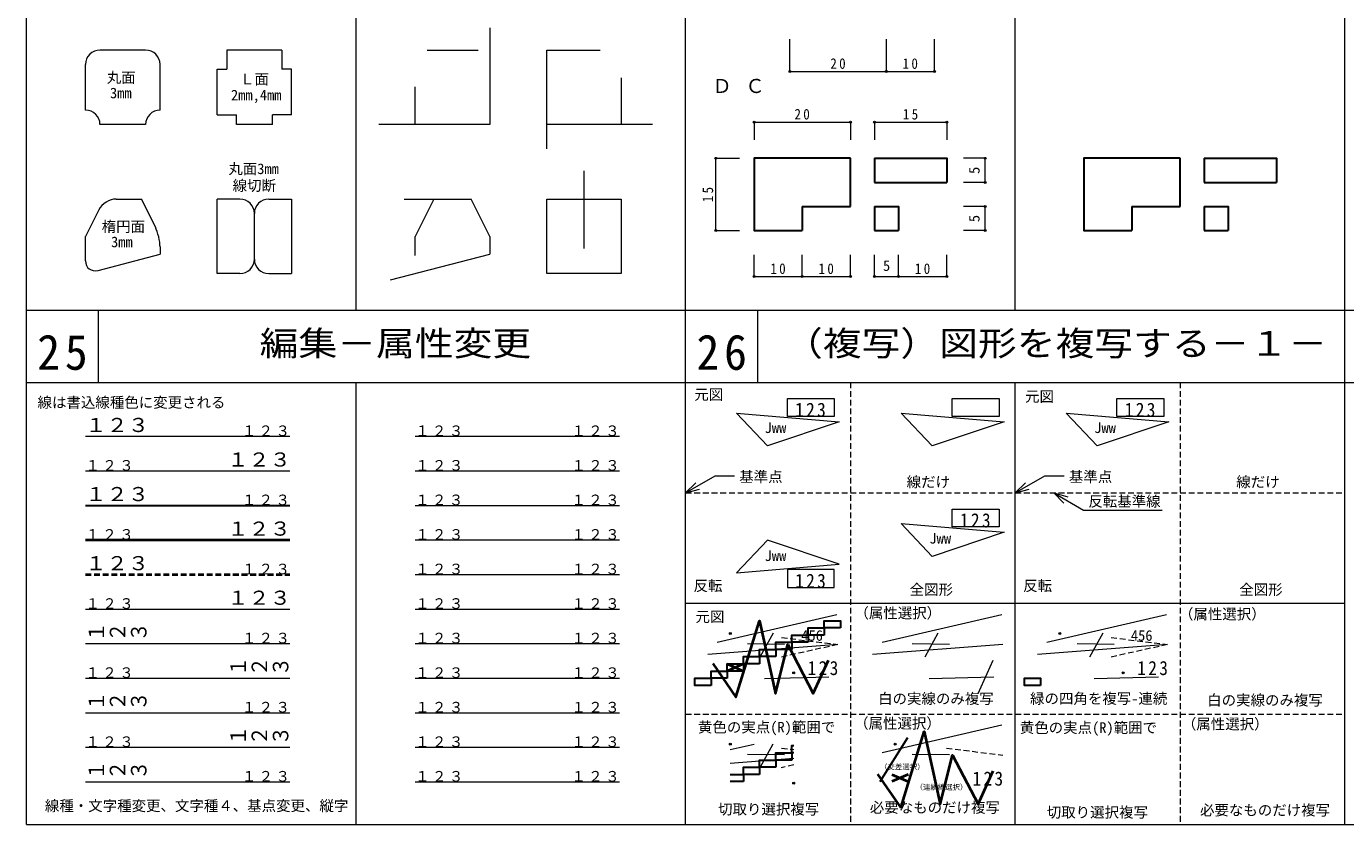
# Model space of a CAD drawing. Units: millimetres at full size, sheet at 1:1. Extents: x -410 to 410, y -277 to 277.
# Drawn here: x -410.5 to -136.7, y -277 to -111.3 of the extents above; entities that cross this region are included whole.
import ezdxf
from ezdxf.enums import TextEntityAlignment as Align

# ---------------------------------------------------------------- set-up
doc = ezdxf.new("R2010")
doc.units = ezdxf.units.MM
doc.header["$PDMODE"] = 32
doc.header["$PDSIZE"] = 0.4
doc.linetypes.add('DASHED1', pattern=[1.8, 1.2, -0.6])
doc.layers.add('0-0', color=7, linetype='Continuous', lineweight=20)
doc.layers.add('0-F', color=7, linetype='Continuous', lineweight=20)
doc.styles.add('@ＭＳ 明朝', font='')
doc.styles.add('ＭＳ 明朝', font='')
doc.styles.get('@ＭＳ 明朝').set_extended_font_data('@MS Mincho')
doc.styles.get('ＭＳ 明朝').set_extended_font_data('MS Mincho')

msp = doc.modelspace()

# ---------------------------------------------------------------- linework, layer by layer
at = {"layer": '0-0', "color": 4, "lineweight": 9}
for p, q in [((-342.083, -170.2), (-342.083, -78.4)), ((-205.25, -170.2), (-205.25, -78.4)), ((-252.01, -120.631), (-252.01, -113.953)), ((-232.01, -120.631), (-232.01, -113.953)), ((-222.01, -120.631), (-222.01, -113.953)), ((-252.01, -120.631), (-232.01, -120.631)), ((-232.01, -120.631), (-222.01, -120.631)), ((-259.458, -131.142), (-259.458, -134.86)), ((-259.458, -131.142), (-239.458, -131.142)), ((-239.458, -131.142), (-239.458, -134.86)), ((-234.458, -131.142), (-234.458, -134.86)), ((-234.458, -131.142), (-219.458, -131.142)), ((-219.458, -131.142), (-219.458, -134.86)), ((-267.429, -138.67), (-262.472, -138.67)), ((-267.429, -153.67), (-267.429, -138.67)), ((-211.501, -138.67), (-215.994, -138.67)), ((-211.501, -143.67), (-211.501, -138.67)), ((-211.501, -143.67), (-215.994, -143.67)), ((-211.501, -148.67), (-215.994, -148.67)), ((-211.501, -153.67), (-211.501, -148.67)), ((-267.429, -153.67), (-262.472, -153.67)), ((-211.501, -153.67), (-215.994, -153.67)), ((-259.458, -163.211), (-259.458, -158.719)), ((-249.458, -163.211), (-249.458, -158.719)), ((-239.458, -163.211), (-239.458, -158.719)), ((-234.458, -163.211), (-234.458, -158.719)), ((-229.458, -163.211), (-229.458, -158.719)), ((-219.458, -163.211), (-219.458, -158.719)), ((-259.458, -163.211), (-249.458, -163.211)), ((-249.458, -163.211), (-239.458, -163.211)), ((-234.458, -163.211), (-229.458, -163.211)), ((-229.458, -163.211), (-219.458, -163.211)), ((-342.083, -277), (-342.083, -185.2)), ((-398.238, -196.378), (-355.8, -196.378)), ((-273.667, -208.15), (-271.557, -206.017)), ((-273.667, -208.15), (-270.773, -207.358)), ((-205.25, -208.15), (-203.14, -206.017)), ((-205.25, -208.15), (-202.356, -207.358)), ((-197.253, -208.15), (-191.105, -211.743)), ((-197.253, -208.15), (-195.143, -210.283)), ((-197.253, -208.15), (-194.36, -208.942)), ((-191.105, -211.743), (-174.749, -211.743))]:
    msp.add_line(p, q, dxfattribs=at)
at = {"layer": '0-0'}
for p, q in [((-314.341, -111.574), (-314.341, -131.667)), ((-385.758, -116.197), (-395.228, -116.197)), ((-368.916, -116.197), (-368.916, -120.197)), ((-357.446, -116.197), (-368.916, -116.197)), ((-357.446, -116.197), (-357.446, -120.197)), ((-327.339, -116.197), (-316.754, -116.197)), ((-302.5, -116.197), (-291.426, -116.197)), ((-302.5, -136.714), (-302.5, -116.197)), ((-398.228, -128.667), (-398.228, -119.197)), ((-382.758, -128.667), (-382.758, -119.197)), ((-370.916, -120.197), (-368.916, -120.197)), ((-370.916, -129.667), (-370.916, -120.197)), ((-355.446, -120.197), (-357.446, -120.197)), ((-355.446, -129.667), (-355.446, -120.197)), ((-287.029, -121.971), (-287.029, -131.667)), ((-329.811, -131.667), (-329.811, -123.861)), ((-370.916, -129.667), (-366.916, -129.667)), ((-366.916, -131.667), (-366.916, -129.667)), ((-359.446, -131.667), (-359.446, -129.667)), ((-355.446, -129.667), (-359.446, -129.667)), ((-385.758, -131.667), (-395.228, -131.667)), ((-359.446, -131.667), (-366.916, -131.667)), ((-314.341, -131.667), (-337.356, -131.667)), ((-280.55, -131.667), (-302.5, -131.667)), ((-294.764, -141.251), (-294.764, -157.388)), ((-391.867, -147.138), (-386.625, -147.138)), ((-383.733, -152.923), (-386.625, -147.138)), ((-370.916, -162.608), (-370.916, -147.138)), ((-366.181, -147.138), (-370.916, -147.138)), ((-360.181, -147.138), (-355.446, -147.138)), ((-355.446, -147.138), (-355.446, -162.608)), ((-332.064, -147.138), (-318.209, -147.138)), ((-325.944, -147.138), (-329.811, -154.873)), ((-314.341, -154.873), (-318.209, -147.138)), ((-395.476, -149.368), (-398.228, -154.873)), ((-363.181, -159.608), (-363.181, -150.138)), ((-398.228, -159.927), (-398.228, -154.873)), ((-329.811, -158.845), (-329.811, -154.873)), ((-314.341, -154.873), (-314.341, -158.575)), ((-395.634, -161.932), (-382.758, -158.575)), ((-382.758, -157.053), (-382.758, -158.575)), ((-334.892, -163.933), (-314.341, -158.575)), ((-366.181, -162.608), (-370.916, -162.608)), ((-360.181, -162.608), (-355.446, -162.608)), ((-329.821, -196.378), (-287.384, -196.378)), ((-398.238, -203.551), (-355.8, -203.551)), ((-329.821, -203.551), (-287.384, -203.551)), ((-329.821, -210.723), (-287.384, -210.723)), ((-329.821, -217.896), (-287.384, -217.896)), ((-329.821, -225.068), (-287.384, -225.068)), ((-398.238, -232.241), (-355.8, -232.241)), ((-329.821, -232.241), (-287.384, -232.241)), ((-267.104, -239.099), (-242.272, -233.361)), ((-232.896, -239.099), (-208.064, -233.361)), ((-198.688, -239.099), (-173.856, -233.361)), ((-255.523, -237.221), (-258.236, -242.229)), ((-221.315, -237.221), (-224.028, -242.229)), ((-187.106, -237.221), (-189.819, -242.229)), ((-398.238, -239.413), (-355.8, -239.413)), ((-329.821, -239.413), (-287.384, -239.413)), ((-242.064, -239.621), (-269.087, -241.708)), ((-260.844, -239.412), (-253.123, -239.517)), ((-207.855, -239.621), (-234.879, -241.708)), ((-226.636, -239.412), (-218.915, -239.517)), ((-173.647, -239.621), (-200.67, -241.708)), ((-192.428, -239.412), (-184.707, -239.517)), ((-212.96, -249.797), (-209.827, -242.863)), ((-243.942, -246.403), (-257.297, -246.716)), ((-209.733, -246.403), (-223.088, -246.716)), ((-175.525, -246.403), (-188.88, -246.716)), ((-398.238, -246.586), (-355.8, -246.586)), ((-329.821, -246.586), (-287.384, -246.586)), ((-398.238, -253.758), (-355.8, -253.758)), ((-329.821, -253.758), (-287.384, -253.758)), ((-232.896, -262.049), (-208.064, -256.311)), ((-398.238, -260.931), (-355.8, -260.931)), ((-329.821, -260.931), (-287.384, -260.931)), ((-264.392, -261.422), (-259.429, -260.275)), ((-260.844, -262.362), (-253.123, -262.467)), ((-255.58, -260.275), (-258.236, -265.179)), ((-226.636, -262.362), (-218.915, -262.467)), ((-251.245, -263.28), (-264.392, -264.295)), ((-398.238, -268.103), (-355.8, -268.103)), ((-329.821, -268.103), (-287.384, -268.103))]:
    msp.add_line(p, q, dxfattribs=at)
at = {"layer": '0-0', "color": 3, "lineweight": 30}
for p, q in [((-239.458, -148.67), (-239.458, -138.67)), ((-234.458, -138.67), (-234.458, -143.67)), ((-171.041, -148.67), (-171.041, -138.67)), ((-166.041, -138.67), (-166.041, -143.67)), ((-234.458, -143.67), (-219.458, -143.67)), ((-166.041, -143.67), (-151.041, -143.67)), ((-249.458, -148.67), (-239.458, -148.67)), ((-249.458, -148.67), (-249.458, -153.67)), ((-234.458, -148.67), (-234.458, -153.67)), ((-181.041, -148.67), (-171.041, -148.67)), ((-181.041, -148.67), (-181.041, -153.67)), ((-166.041, -148.67), (-166.041, -153.67)), ((-234.458, -153.67), (-229.458, -153.67)), ((-166.041, -153.67), (-161.041, -153.67)), ((-398.238, -210.723), (-355.8, -210.723)), ((-227.614, -258.961), (-233.377, -268.146)), ((-261.689, -268.06), (-264.392, -268.06))]:
    msp.add_line(p, q, dxfattribs=at)
at = {"layer": '0-0', "color": 4, "linetype": 'DASHED1', "lineweight": 9}
for p, q in [((-239.458, -185.2), (-239.458, -277)), ((-171.042, -185.2), (-171.042, -277)), ((-273.667, -208.15), (-205.25, -208.15)), ((-205.25, -208.15), (-136.833, -208.15)), ((-273.667, -254.05), (-205.25, -254.05)), ((-205.25, -254.05), (-136.833, -254.05))]:
    msp.add_line(p, q, dxfattribs=at)
at = {"layer": '0-0', "color": 2, "lineweight": 40}
for p, q in [((-398.238, -217.896), (-355.8, -217.896)), ((-261.689, -243.619), (-265.045, -245.11)), ((-265.045, -243.619), (-261.689, -245.11)), ((-233.814, -266.532), (-229.037, -273.518)), ((-230.837, -266.569), (-227.481, -268.06)), ((-227.481, -266.569), (-230.837, -268.06))]:
    msp.add_line(p, q, dxfattribs=at)
at = {"layer": '0-0', "color": 2, "linetype": 'DASHED1', "lineweight": 40}
msp.add_line((-398.238, -225.068), (-355.8, -225.068), dxfattribs=at)
at = {"layer": '0-0', "linetype": 'DASHED1'}
for p, q in [((-253.749, -261.11), (-251.245, -261.423)), ((-219.541, -261.11), (-207.855, -262.571)), ((-251.245, -264.602), (-253.854, -265.179))]:
    msp.add_line(p, q, dxfattribs=at)
at = {"layer": '0-0', "color": 3, "lineweight": 30}
for points in [[(-239.458, -138.67), (-259.458, -138.67), (-259.458, -153.67), (-249.458, -153.67)], [(-234.458, -138.67), (-219.458, -138.67), (-219.458, -143.67)], [(-171.041, -138.67), (-191.041, -138.67), (-191.041, -153.67), (-181.041, -153.67)], [(-166.041, -138.67), (-151.041, -138.67), (-151.041, -143.67)], [(-234.458, -148.67), (-229.458, -148.67), (-229.458, -153.67)], [(-166.041, -148.67), (-161.041, -148.67), (-161.041, -153.67)], [(-251.245, -262.094), (-251.621, -262.094), (-251.621, -260.602), (-251.245, -260.602)], [(-264.392, -266.569), (-261.689, -266.569), (-261.689, -268.06)]]:
    msp.add_lwpolyline(points, dxfattribs=at)
at = {"layer": '0-0'}
for points in [[(-302.5, -147.138), (-287.029, -147.138), (-287.029, -162.608), (-302.5, -162.608)], [(-252.554, -188.539), (-242.823, -188.539), (-242.823, -192.24), (-252.554, -192.24)], [(-218.346, -188.539), (-208.615, -188.539), (-208.615, -192.24), (-218.346, -192.24)], [(-184.138, -188.539), (-174.406, -188.539), (-174.406, -192.24), (-184.138, -192.24)], [(-263.137, -191.569), (-241.794, -193.362), (-256.681, -198.384)], [(-228.929, -191.569), (-207.585, -193.362), (-222.472, -198.384)], [(-194.721, -191.569), (-173.377, -193.362), (-188.264, -198.384)], [(-218.346, -211.489), (-208.615, -211.489), (-208.615, -215.19), (-218.346, -215.19)], [(-228.929, -214.519), (-207.585, -216.312), (-222.472, -221.334)], [(-263.137, -224.731), (-241.794, -222.938), (-256.681, -217.916)], [(-252.554, -227.761), (-242.823, -227.761), (-242.823, -224.06), (-252.554, -224.06)]]:
    msp.add_lwpolyline(points, close=True, dxfattribs=at)
at = {"layer": '0-0', "color": 4, "lineweight": 9}
for points in [[(-273.667, -208.15), (-267.519, -204.557), (-263.495, -204.557)], [(-205.25, -208.15), (-199.102, -204.557), (-195.078, -204.557)]]:
    msp.add_lwpolyline(points, dxfattribs=at)
at = {"layer": '0-0', "color": 2, "lineweight": 40}
for points in [[(-268.023, -243.582), (-263.246, -250.568), (-258.366, -234.696), (-255.027, -249.797), (-252.459, -239.627), (-247.169, -249.797), (-244.035, -242.863)], [(-229.037, -273.518), (-224.158, -257.646), (-220.819, -272.747), (-218.251, -262.577), (-212.96, -272.747), (-209.827, -265.813)]]:
    msp.add_lwpolyline(points, dxfattribs=at)
at = {"layer": '0-0', "color": 3, "lineweight": 30}
for points in [[(-241.552, -236.16), (-244.908, -236.16), (-244.908, -234.669), (-241.552, -234.669)], [(-248.265, -239.144), (-251.621, -239.144), (-251.621, -237.652), (-248.265, -237.652)], [(-244.908, -237.652), (-248.265, -237.652), (-248.265, -236.16), (-244.908, -236.16)], [(-254.977, -242.127), (-258.333, -242.127), (-258.333, -240.635), (-254.977, -240.635)], [(-251.621, -240.635), (-254.977, -240.635), (-254.977, -239.144), (-251.621, -239.144)], [(-261.689, -245.11), (-265.045, -245.11), (-265.045, -243.619), (-261.689, -243.619)], [(-258.333, -243.619), (-261.689, -243.619), (-261.689, -242.127), (-258.333, -242.127)], [(-265.045, -246.602), (-268.401, -246.602), (-268.401, -245.11), (-265.045, -245.11)], [(-268.401, -248.093), (-271.758, -248.093), (-271.758, -246.602), (-268.401, -246.602)], [(-199.985, -248.093), (-203.341, -248.093), (-203.341, -246.602), (-199.985, -246.602)], [(-251.621, -263.585), (-254.977, -263.585), (-254.977, -262.094), (-251.621, -262.094)], [(-258.333, -266.569), (-261.689, -266.569), (-261.689, -265.077), (-258.333, -265.077)], [(-254.977, -265.077), (-258.333, -265.077), (-258.333, -263.585), (-254.977, -263.585)]]:
    msp.add_lwpolyline(points, close=True, dxfattribs=at)
at = {"layer": '0-0', "linetype": 'DASHED1'}
for points in [[(-253.749, -238.16), (-242.064, -239.621), (-253.854, -242.229)], [(-185.333, -238.16), (-173.647, -239.621), (-185.437, -242.229)]]:
    msp.add_lwpolyline(points, dxfattribs=at)
at = {"layer": '0-0'}
for centre, start, end in [((-395.228, -119.197), 90, 180), ((-385.758, -119.197), 0, 90), ((-398.228, -131.667), 0, 90), ((-382.758, -131.667), 90, 180), ((-366.181, -150.138), 0, 90), ((-360.181, -150.138), 90, 180), ((-366.181, -159.608), 270, 0), ((-360.181, -159.608), 180, 270)]:
    msp.add_arc(centre, 3, start, end, dxfattribs=at)
for centre, major_axis, ratio, start_param, end_param in [((-392.982, -149.368), (2.552, 1.577), 0.618034, 0.7853982, 2.3561945), ((-383.733, -155.103), (0.689, -2.92), 0.236068, 0.7853982, 2.3561945), ((-395.634, -159.251), (1.834, 2.374), 0.772714, 2.3561945, 3.9269908)]:
    msp.add_ellipse(centre, major_axis=major_axis, ratio=ratio, start_param=start_param, end_param=end_param, dxfattribs=at)
at = {"layer": '0-0', "color": 4}
for p in [(-252.01, -120.631), (-232.01, -120.631), (-222.01, -120.631), (-259.458, -131.142), (-239.458, -131.142), (-234.458, -131.142), (-219.458, -131.142), (-267.429, -138.67), (-211.501, -138.67), (-211.501, -143.67), (-211.501, -148.67), (-267.429, -153.67), (-211.501, -153.67), (-259.458, -163.211), (-249.458, -163.211), (-239.458, -163.211), (-234.458, -163.211), (-229.458, -163.211), (-219.458, -163.211)]:
    msp.add_point(p, dxfattribs=at)
at = {"layer": '0-0', "color": 2}
for p in [(-264.392, -237.325), (-195.975, -237.325), (-251.245, -245.464), (-182.829, -245.464), (-264.392, -260.275), (-230.183, -260.275), (-251.245, -268.414)]:
    msp.add_point(p, dxfattribs=at)
at = {"layer": '0-F'}
for p, q in [((-410.5, -277), (-410.5, 277)), ((-273.667, -277), (-273.667, 257)), ((-136.833, -277), (-136.833, 257)), ((-410.5, -170.2), (410.5, -170.2)), ((-395.5, -185.2), (-395.5, -170.2)), ((-258.667, -185.2), (-258.667, -170.2)), ((-410.5, -185.2), (273.667, -185.2)), ((-205.25, -277), (-205.25, -185.2))]:
    msp.add_line(p, q, dxfattribs=at)
at = {"layer": '0-F', "color": 4, "lineweight": 9}
msp.add_line((-136.833, -231.1), (-273.667, -231.1), dxfattribs=at)
at = {"layer": '0-F'}
msp.add_lwpolyline([(-410.5, -277), (410.5, -277), (410.5, 277), (-410.5, 277)], dxfattribs=at)

# ---------------------------------------------------------------- texts
at = {"layer": '0-0', "color": 4, "style": 'ＭＳ 明朝'}
for s, p in [('丸面', (-393.819, -123.66)), ('Ｌ面', (-366.149, -123.98)), ('3mm', (-393.149, -126.868)), ('2mm,4mm', (-368.028, -127.294)), ('丸面3mm', (-368.581, -142.607)), ('線切断', (-367.692, -146.084)), ('楕円面', (-394.872, -154.599)), ('3mm', (-392.925, -157.78)), ('線は書込線種色に変更される', (-408.181, -191.106)), ('元図', (-271.861, -189.471)), ('元図', (-203.215, -189.874)), ('Jww', (-257.275, -196.364)), ('Jww', (-188.859, -196.364)), ('基準点', (-262.54, -206.536)), ('線だけ', (-227.793, -207.614)), ('基準点', (-194.124, -206.536)), ('線だけ', (-159.377, -207.614)), ('反転基準線', (-190.074, -211.644)), ('Jww', (-223.067, -219.314)), ('Jww', (-257.275, -222.936)), ('反転', (-272.031, -229.158)), ('全図形', (-227.172, -229.973)), ('反転', (-203.614, -229.158)), ('全図形', (-158.756, -229.973)), ('元図', (-271.615, -235.594)), ('（属性選択）', (-238.641, -234.826)), ('（属性選択）', (-171.27, -235.045)), ('456', (-249.665, -239.49)), ('456', (-181.249, -239.49)), ('白の実線のみ複写', (-233.718, -252.598)), ('緑の四角を複写-連続', (-202.178, -252.577)), ('白の実線のみ複写', (-165.411, -252.922)), ('（属性選択）', (-238.708, -257.725)), ('（属性選択）', (-170.669, -257.875)), ('黄色の実点(R)範囲で', (-271.109, -258.525)), ('黄色の実点(R)範囲で', (-204.309, -258.626)), ('線種・文字種変更、文字種４、基点変更、縦字', (-406.66, -274.841)), ('切取り選択複写', (-266.935, -275.553)), ('必要なものだけ複写', (-235.435, -275.193)), ('切取り選択複写', (-198.71, -276.194)), ('必要なものだけ複写', (-166.911, -275.751))]:
    msp.add_text(s, height=2.199, dxfattribs=at).set_placement(p, align=Align.BOTTOM_LEFT)
at = {"layer": '0-0', "color": 3, "style": 'ＭＳ 明朝'}
for s, p in [('Ｄ', (-268.101, -126)), ('Ｃ', (-261.275, -126))]:
    msp.add_text(s, height=2.933, dxfattribs=at).set_placement(p, align=Align.BOTTOM_LEFT)
at = {"layer": '0-0', "style": 'ＭＳ 明朝'}
for p in [(-212.001, -141.92), (-212.001, -151.92)]:
    msp.add_text('5', height=2.199, rotation=90, dxfattribs=at).set_placement(p, align=Align.BOTTOM_LEFT)
msp.add_text('5', height=2.199, dxfattribs=at).set_placement((-232.708, -162.711), align=Align.BOTTOM_LEFT)
at = {"layer": '0-0', "color": 2, "style": 'ＭＳ 明朝', "width": 1.15}
for s, p in [('編集－属性変更', (-362.083, -181.2)), ('（複写）図形を複写する－１－', (-253.25, -181.2))]:
    msp.add_text(s, height=5.132, dxfattribs=at).set_placement(p, align=Align.BOTTOM_LEFT)
at = {"layer": '0-0', "color": 3, "width": 1.1}
for style, p in [('ＭＳ 明朝', (-398.238, -196.378)), ('ＭＳ 明朝', (-368.8, -203.551)), ('ＭＳ 明朝', (-398.238, -210.723)), ('ＭＳ 明朝', (-368.8, -217.896)), ('ＭＳ 明朝', (-398.238, -225.068)), ('ＭＳ 明朝', (-368.8, -232.241)), ('@ＭＳ 明朝', (-398.238, -239.413)), ('@ＭＳ 明朝', (-368.8, -246.586)), ('@ＭＳ 明朝', (-398.238, -253.758)), ('@ＭＳ 明朝', (-368.8, -260.931)), ('@ＭＳ 明朝', (-398.238, -268.103))]:
    msp.add_text('１２３', height=2.933, dxfattribs=dict(at, style=style)).set_placement(p, align=Align.BOTTOM_LEFT)
at = {"layer": '0-0', "color": 2, "style": 'ＭＳ 明朝'}
for s, p in [('（交差選択）', (-233.308, -265.885)), ('（連続線選択）', (-225.956, -270.101))]:
    msp.add_text(s, height=1.1, dxfattribs=at).set_placement(p, align=Align.BOTTOM_LEFT)
at = {"layer": '0-0', "char_height": 2.199, "attachment_point": 7, "style": 'ＭＳ 明朝'}
for s, insert in [('\\T1.36;\\W0.9;20', (-243.635, -120.131)), ('\\T1.36;\\W0.9;10', (-228.635, -120.131)), ('\\T1.36;\\W0.9;20', (-251.083, -130.642)), ('\\T1.36;\\W0.9;15', (-228.583, -130.642)), ('\\T1.36;\\W0.9;10', (-256.083, -162.711)), ('\\T1.36;\\W0.9;10', (-246.083, -162.711)), ('\\T1.36;\\W0.9;10', (-226.083, -162.711)), ('\\T1.17;１２３', (-365.8, -196.378)), ('\\T1.17;１２３', (-329.821, -196.378)), ('\\T1.17;１２３', (-297.384, -196.378)), ('\\T1.17;１２３', (-398.238, -203.551)), ('\\T1.17;１２３', (-329.821, -203.551)), ('\\T1.17;１２３', (-297.384, -203.551)), ('\\T1.17;１２３', (-365.8, -210.723)), ('\\T1.17;１２３', (-329.821, -210.723)), ('\\T1.17;１２３', (-297.384, -210.723)), ('\\T1.17;１２３', (-398.238, -217.896)), ('\\T1.17;１２３', (-329.821, -217.896)), ('\\T1.17;１２３', (-297.384, -217.896)), ('\\T1.17;１２３', (-365.8, -225.068)), ('\\T1.17;１２３', (-329.821, -225.068)), ('\\T1.17;１２３', (-297.384, -225.068)), ('\\T1.17;１２３', (-398.238, -232.241)), ('\\T1.17;１２３', (-329.821, -232.241)), ('\\T1.17;１２３', (-297.384, -232.241)), ('\\T1.17;１２３', (-365.8, -239.413)), ('\\T1.17;１２３', (-329.821, -239.413)), ('\\T1.17;１２３', (-297.384, -239.413)), ('\\T1.17;１２３', (-398.238, -246.586)), ('\\T1.17;１２３', (-329.821, -246.586)), ('\\T1.17;１２３', (-297.384, -246.586)), ('\\T1.17;１２３', (-365.8, -253.758)), ('\\T1.17;１２３', (-329.821, -253.758)), ('\\T1.17;１２３', (-297.384, -253.758)), ('\\T1.17;１２３', (-398.238, -260.931)), ('\\T1.17;１２３', (-329.821, -260.931)), ('\\T1.17;１２３', (-297.384, -260.931)), ('\\T1.17;１２３', (-365.8, -268.103)), ('\\T1.17;１２３', (-329.821, -268.103)), ('\\T1.17;１２３', (-297.384, -268.103))]:
    msp.add_mtext(s, dxfattribs=dict(at, insert=insert))
at = {"layer": '0-0', "insert": (-267.929, -147.795), "char_height": 2.199, "attachment_point": 7, "rotation": 90, "style": 'ＭＳ 明朝'}
msp.add_mtext('\\T1.36;\\W0.9;15', dxfattribs=at)
at = {"layer": '0-0', "color": 3, "char_height": 2.933, "attachment_point": 7, "style": 'ＭＳ 明朝'}
for insert in [(-250.939, -192.39), (-182.522, -192.39), (-216.73, -215.34), (-250.939, -227.91), (-248.339, -246.003), (-179.923, -246.003), (-214.131, -268.953)]:
    msp.add_mtext('\\T1.27;\\W0.9;123', dxfattribs=dict(at, insert=insert))
at = {"layer": '0-F', "char_height": 7.331, "attachment_point": 7, "style": 'ＭＳ 明朝'}
for s, insert in [('\\T1.21;\\W0.95;25', (-408.25, -182.7)), ('\\T1.21;\\W0.95;26', (-271.417, -182.7))]:
    msp.add_mtext(s, dxfattribs=dict(at, insert=insert))

doc.saveas('drawing.dxf')
